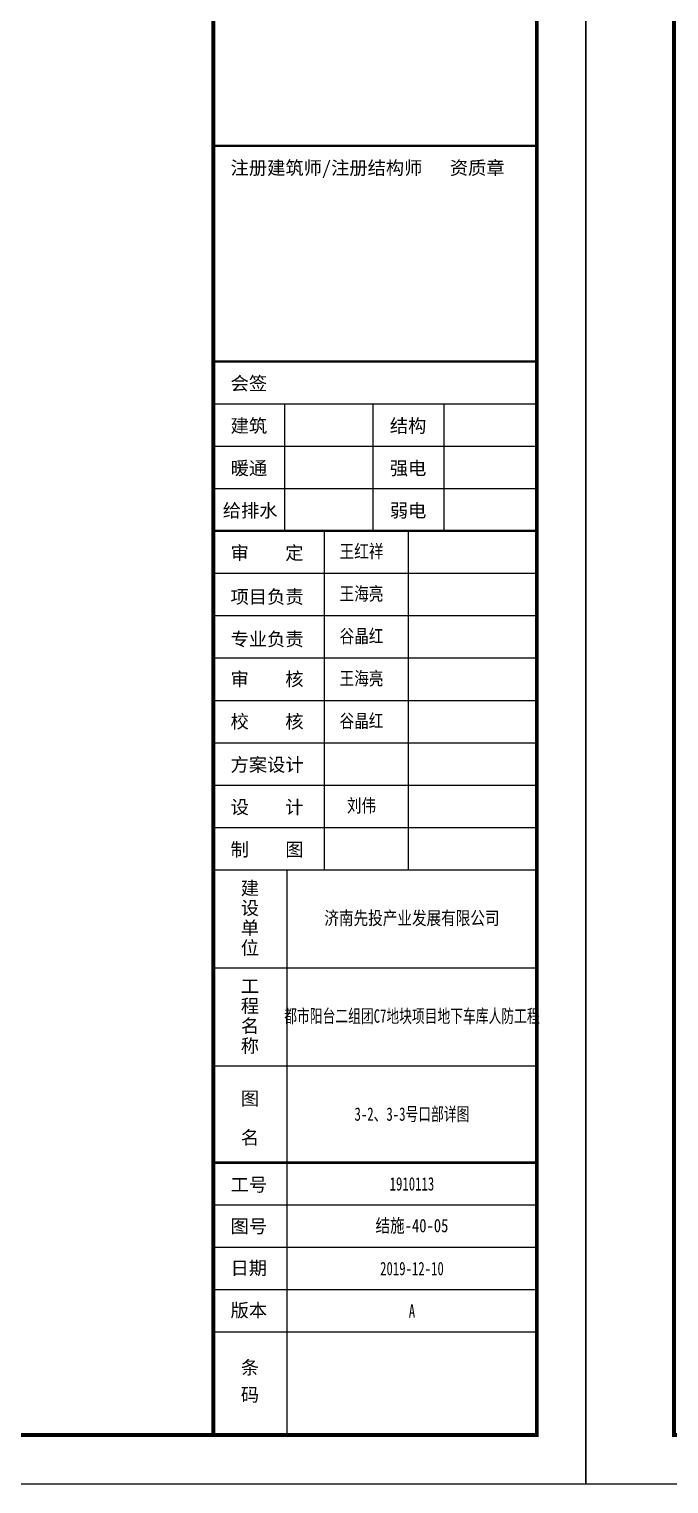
# Model space of a CAD drawing. Extents: x 37906 to 290206, y -18154 to 41246.
# Drawn here: x 242475 to 249004, y 11546 to 26396 of the extents above; entities that cross this region are included whole.
import ezdxf

# ---------------------------------------------------------------- set-up
doc = ezdxf.new("R2010")
doc.units = 0
doc.header["$LTSCALE"] = 1000
doc.header["$MEASUREMENT"] = 0
doc.layers.add('ECA_TK', color=7, linetype='Continuous')
doc.layers.add('tk', color=7, linetype='Continuous')
doc.styles.add('SUNTXT', font='', dxfattribs={"width": 0.8, "height": 3})
doc.styles.add('黑体', font='simhei.ttf', dxfattribs={"width": 0.8})
doc.styles.get('SUNTXT').set_extended_font_data('SimSun')

# ---------------------------------------------------------------- blocks, each defined once
blk = doc.blocks.new('10B_A1E图框')
blk.add_line((765, 184), (765, 584))
blk.add_line((765, 184), (765, 584))
blk.add_line((765, 184), (765, 584))
at = {"layer": 'ECA_TK'}
for p, q in [((765, 220.51), (831, 220.51)), ((779.58, 194.56), (779.58, 220.51)), ((797.5, 220.51), (797.5, 194.56)), ((812.08, 194.56), (812.08, 220.51)), ((765, 211.86), (831, 211.86)), ((765, 203.21), (831, 203.21)), ((787.68, 125.36), (787.68, 194.56)), ((804.77, 194.56), (804.77, 125.36)), ((765, 185.91), (831, 185.91)), ((765, 177.26), (831, 177.26)), ((765, 168.61), (831, 168.61)), ((765, 159.96), (831, 159.96)), ((765, 151.31), (831, 151.31)), ((765, 142.66), (831, 142.66)), ((765, 134.01), (831, 134.01)), ((765, 125.36), (831, 125.36)), ((780.03, 10), (780.03, 125.36)), ((765, 105.36), (831, 105.36)), ((765, 85.36), (831, 85.36)), ((831, 56.92), (765, 56.92)), ((831, 48.27), (765, 48.27)), ((831, 39.62), (765, 39.62)), ((831, 30.97), (765, 30.97))]:
    blk.add_line(p, q, dxfattribs=at)
blk.add_lwpolyline([(0, 0), (841, 0), (841, 594), (0, 594)], close=True, dxfattribs=at)
at = {"layer": 'ECA_TK', "const_width": 0.8}
blk.add_lwpolyline([(831, 10), (831, 584), (18, 584), (18, 10)], close=True, dxfattribs=at)
at = {"layer": 'ECA_TK'}
for points, const_width in [([(765, 10), (765, 584)], 0.8), ([(765, 273.16), (831, 273.16)], 0.5), ([(765, 229.16), (831, 229.16)], 0.5), ([(765, 194.56), (831, 194.56)], 0.5), ([(831, 65.57), (765, 65.57)], 0.5)]:
    blk.add_lwpolyline(points, dxfattribs=dict(at, const_width=const_width))
at = {"layer": 'ECA_TK', "linetype": 'Continuous', "style": 'SUNTXT'}
for s, height, p in [('注册建筑师/注册结构师   资质章', 2.7342, (768.5, 267.3)), ('会签', 2.734, (768.5, 223.3)), ('建筑', 2.734, (768.5, 214.65)), ('结构', 2.734, (801, 214.65)), ('暖通', 2.734, (768.5, 206)), ('强电', 2.734, (801, 206)), ('给排水', 2.734, (766.9, 197.35)), ('弱电', 2.734, (801, 197.35)), ('审    定', 2.734, (768.5, 188.7)), ('项目负责', 2.734, (768.5, 179.74)), ('专业负责', 2.734, (768.5, 171.09)), ('审    核', 2.734, (768.5, 162.93)), ('校    核', 2.734, (768.5, 154.28)), ('方案设计', 2.734, (768.5, 145.45)), ('设    计', 2.734, (768.5, 136.8)), ('制    图', 2.734, (768.5, 128.15)), ('建', 2.73, (770.59, 120.26)), ('设', 2.73, (770.59, 116.2)), ('单', 2.73, (770.59, 112.14)), ('位', 2.73, (770.59, 108.08)), ('工', 2.73, (770.59, 100.26)), ('程', 2.73, (770.59, 96.2)), ('名', 2.73, (770.59, 92.14)), ('称', 2.73, (770.59, 88.08)), ('图', 2.73, (770.59, 77.33)), ('名', 2.73, (770.59, 69.33)), ('工号', 2.734, (768.5, 59.71)), ('图号', 2.734, (768.5, 51.23)), ('日期', 2.734, (768.5, 42.72)), ('版本', 2.734, (768.5, 34.07)), ('条', 2.73, (770.59, 22.4)), ('码', 2.73, (770.59, 16.85))]:
    blk.add_text(s, height=height, dxfattribs=at).set_placement(p)

msp = doc.modelspace()

# ---------------------------------------------------------------- block references
at = {"layer": 'tk', "xscale": 50, "yscale": 50, "zscale": 50}
for p in [(206106.2, 11546.3), (248156.2, 11546.3)]:
    msp.add_blockref('10B_A1E图框', p, dxfattribs=at)

# ---------------------------------------------------------------- texts
at = {"layer": 'tk', "char_height": 136.5, "width": 854, "attachment_point": 5, "style": 'SUNTXT'}
for s, insert in [('王红祥', (245867.2, 21058)), ('王海亮', (245867.2, 20625.5)), ('谷晶红', (245867.2, 20193)), ('王海亮', (245867.2, 19760.5)), ('谷晶红', (245867.2, 19328)), ('刘伟', (245867.2, 18463))]:
    msp.add_mtext(s, dxfattribs=dict(at, insert=insert))
at = {"layer": 'tk', "linetype": 'ByBlock', "ltscale": 5, "char_height": 136.5, "width": 2548.359, "attachment_point": 5, "style": '黑体'}
for s, insert in [('济南先投产业发展有限公司', (246382, 17314.1)), ('{\\fSTXihei|b0|i0|c134|p2;\\W0.7;都市阳台二组团C7地块项目地下车库人防工程}', (246382, 16314.1)), ('{\\fSTXihei|b0|i0|c134|p2;\\W0.7;3-2、3-3号口部详图}', (246382, 15314.1)), ('{\\W0.7;1910113}', (246382, 14608.3)), ('{\\C2;结施-40-05}', (246382, 14175.8)), ('{\\W0.7;2019-12-10}', (246382, 13743.3)), ('{\\W0.7;A}', (246382, 13310.8))]:
    msp.add_mtext(s, dxfattribs=dict(at, insert=insert))

doc.saveas('drawing.dxf')
